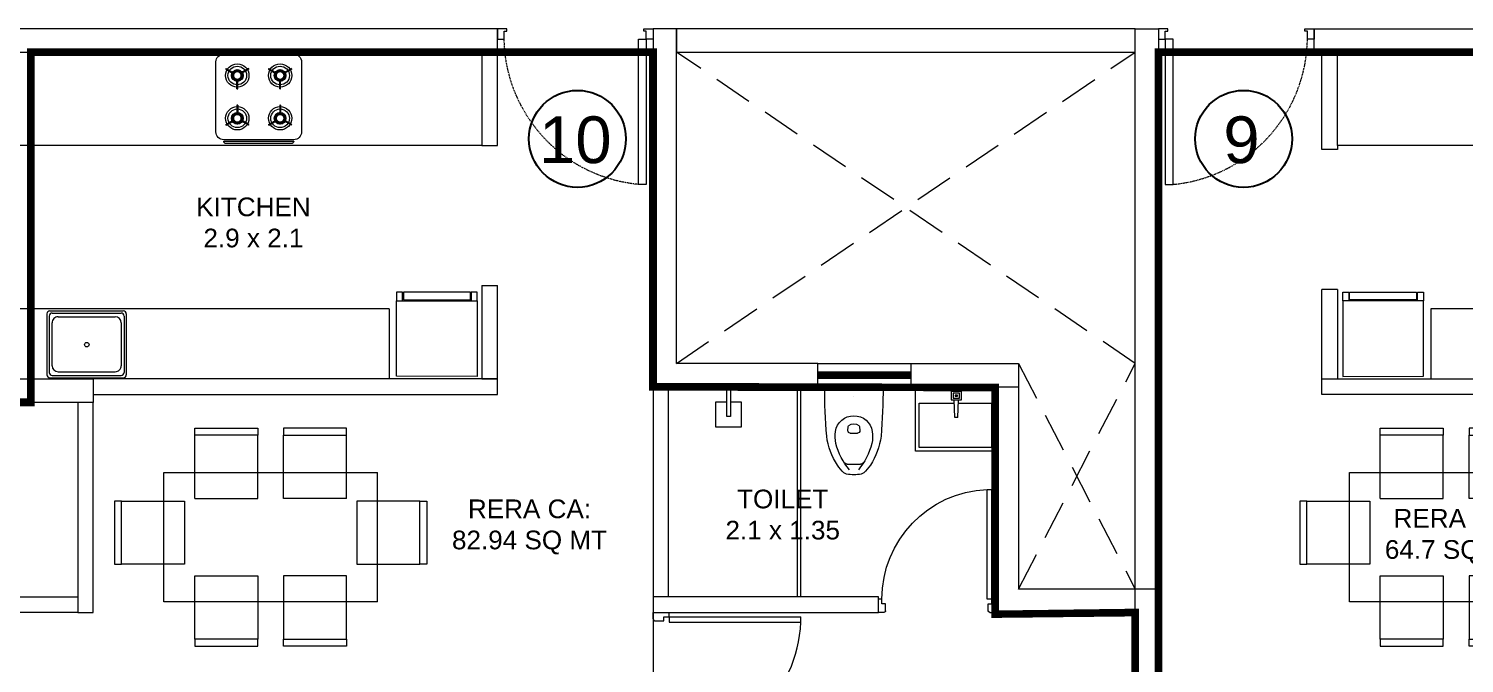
# Model space of a CAD drawing. Header units: inches. Extents: x 27644242 to 29005101, y -955243 to 216979.
# Drawn here: x 28730103 to 28739331, y -830379 to -826303 of the extents above; entities that cross this region are included whole.
import ezdxf

# ---------------------------------------------------------------- set-up
doc = ezdxf.new("R2010")
doc.units = ezdxf.units.IN
doc.header["$MEASUREMENT"] = 0
doc.set_wipeout_variables(frame=1)
for name, pattern in [('DASHED', [0.75, 0.5, -0.25]), ('DASHED2', [0.375, 0.25, -0.125]), ('HIDDEN', [0.375, 0.25, -0.125])]:
    doc.linetypes.add(name, pattern=pattern)
doc.layers.get('Defpoints').update_dxf_attribs({"color": 8})
for name, color, linetype, lineweight in [('AHC-A-DUCT', 14, 'HIDDEN', 5), ('DOOR', 4, 'Continuous', 0), ('DOORS', 1, 'Continuous', 9), ('ELEVATION', 40, 'Continuous', 13), ('FURN', 250, 'Continuous', 0), ('WALL', 7, 'Continuous', 20), ('WINDOW', 162, 'Continuous', 13)]:
    doc.layers.add(name, color=color, linetype=linetype, lineweight=lineweight)
doc.layers.add('text', color=7, linetype='Continuous')
doc.styles.add('AMITS', font='arial.ttf')

# ---------------------------------------------------------------- blocks, each defined once
blk = doc.blocks.new('A$C3D5F2F58')
at = {"color": 0, "linetype": 'ByBlock'}
blk.add_wipeout([(187.50011628095314, 0.0007029809106882112), (-187.49988645238258, 0.002141109449553369), (-185.4461327599712, -124.79427701764467), (-182.64319708290714, -194.17809506666697), (-178.67937656536208, -263.2553945867189), (-175.94513293807603, -301.96418667944084), (-169.5233772166112, -348.5784110480934), (-150.65958313053636, -414.79895548603076), (-143.60576840086605, -432.7434513807498), (-131.4359386546992, -459.4194672303872), (-111.55101623162273, -495.3515091896269), (-106.00146373602581, -504.16207614979146), (-86.31187905213665, -529.656873245913), (-71.77004263157346, -545.0922721066611), (-63.7535681235704, -552.6522667291487), (-55.820945889355016, -558.0207123471199), (-40.62732903216272, -561.9569644665341), (-22.650784500767486, -564.0576937184092), (3.1191860226782637, -564.9819712372704), (29.623588182085655, -563.386044606136), (46.7036936595033, -560.9708889653714), (55.816613053843184, -558.0211040811308), (74.1694634542315, -542.702967029331), (100.9077609306371, -511.3725559020884), (135.40578869359751, -451.2000398289068), (158.3135983791637, -392.2332935974886), (171.18299652454425, -340.03528904007953), (178.86706809347294, -260.36256015572616), (185.06888550975071, -136.10103552398238), (187.40490855322727, -46.04541111191347)], dxfattribs=at)
for p, q in [((-187.5010972647469, 0.0007029809116829711), (187.5010972647469, -0.0007029809116829711)), ((-0.0001206899869430345, -62.50032787627106), (-0.0001206899869430345, -62.50032787627106)), ((-38.34417684682921, -282.4441069934812), (-35.83019779135429, -255.1767006467769)), ((35.8281326717879, -255.1771965825794), (38.34190726578163, -282.4443945058781)), ((-24.19961533470996, -297.9528777467137), (24.19722946341426, -297.9530591965788)), ((-42.54204804944675, -496.8174885845067), (42.53839828186392, -496.8178075689004))]:
    blk.add_line(p, q, dxfattribs=at)
at = {"color": 0, "linetype": 'ByBlock', "extrusion": (0, 0, -1)}
for centre, major_axis, ratio, start_param, end_param in [((3903.021715754829, 5.336121362867516), (4087.626111640523, 164.3945008557587), 0.9402469974905732, 3.100231840976132, 3.182953466203625), ((-3903.021442387271, 5.368060991073435), (-4087.624769956175, 164.4278580952963), 0.9402470159297139, 3.100231840975885, 3.182953466203453), ((-0.0009514335361018311, -305.0664631726902), (84.37101153350417, 84.3710115335042), 0.9999999999999825, 4.0733299556064, 6.922251383800011), ((-27.34333802255787, -255.9594638445444), (6.026525934484352, 6.026525934484353), 0.9999999999973382, 4.018939732921321, 4.852375116918253), ((-0.001057996767485747, -292.2711204833024), (-38.16791187460797, 38.16791187460796), 0.9999999999999851, 0.139987881863427, 1.430815943345945), ((27.34126703434958, -255.9596688687827), (6.026537183955396, 6.026537183955397), 0.9999999999970494, -0.1399786381201538, 0.6934719302451016), ((275.8096101164956, -257.5165176812914), (321.4138594013794, 321.4138594013795), 0.9999999999999842, 3.353440802212683, 3.793890346916726), ((86.94657025271954, -319.104996327497), (146.6450412105385, 146.6450412105385), 0.9999999999999918, 3.705861349966813, 4.079164587688122), ((326.3046916335552, -245.8093728538863), (-323.4226960226756, 323.4226960226755), 0.9999999999998977, 4.816657477375592, 5.235079919721876), ((-24.19956207924042, -283.7482577751036), (10.0441831062959, 10.0441831062959), 0.9999999999995852, 2.356198239399527, 4.018928911878863), ((24.19728271947315, -283.7484392249714), (-10.04417346387967, 10.04417346387967), 0.9999999999995556, 2.264264766379833, 3.926994566194867), ((-326.3066865018882, -245.806926078347), (-323.4226960226392, 323.4226960226392), 0.9999999999998939, 2.618908689068238, 3.037332178612136), ((-275.8114654978235, -257.514449539239), (-321.413859401371, 321.4138594013709), 0.9999999999999198, 2.489302284144396, 2.92975182884846), ((-86.94888745475691, -319.1043443575218), (-146.6450412105745, 146.6450412105745), 0.9999999999999966, 2.204028217905958, 2.577331455627266), ((119.317531459139, -350.4991460226909), (192.8483156408264, 192.8483156408265), 0.9999999999996505, 3.092098341611679, 3.328461824491127), ((-40.86965387194141, -527.3831097477766), (24.10605552579581, 24.10605552579582), 0.9999999999997885, 2.52830116013461, 3.092098516144597), ((-42.54196283946294, -474.0900966303486), (16.07069297006956, 16.07069297006956), 0.9999999999997307, 2.356198239399343, 3.38783600578178), ((42.53848349126565, -474.0904156141503), (16.0707090407633, 16.0707090407633), 0.9999999999999711, 1.324558553155231, 2.356198239399556), ((40.86554763679669, -527.3834161899506), (24.10603945512559, 24.1060394551256), 0.9999999999991802, 1.620297613588609, 2.184094812518512), ((-119.3203113403979, -350.4982513199195), (192.848315640911, 192.8483156409111), 0.9999999999995629, 1.383934654308197, 1.620297613588678), ((-0.001305734640482115, -292.2739921861062), (-192.8462850393787, 192.8462850393787), 0.9999999999999838, 3.754889937231234, 4.099098604700583)]:
    blk.add_ellipse(centre, major_axis=major_axis, ratio=ratio, start_param=start_param, end_param=end_param, dxfattribs=at)
blk = doc.blocks.new('A$C3E645E75')
at = {"extrusion": (0, 0, -1), "zscale": -0.9999999999999998, "rotation": 179.9999999999989}
blk.add_blockref('A$C3D5F2F58', (0.0001145812657341594, 0.001422045185563547), dxfattribs=at)
blk = doc.blocks.new('hob')
at = {"layer": 'FURN', "extrusion": (2e-16, 7.342489320000001e-08, 0.9999999999999974)}
for p, q in [((-747640.0917034821, 890446.8354195151), (-747612.5579157397, 890399.1455002223)), ((-747635.7615764627, 890449.3354195151), (-747608.2277887221, 890401.6455002222)), ((-747280.1291814615, 890449.3354195151), (-747307.6629692019, 890401.6455002222)), ((-747275.799054442, 890446.8354195151), (-747303.3328421824, 890399.1455002223)), ((-747640.0917034821, 890302.1747929864), (-747612.5579157397, 890349.8647122794)), ((-747635.7615764627, 890299.6747929862), (-747608.2277887221, 890347.3647122792)), ((-747510.4817989618, 890377.0051062517), (-747565.5493744445, 890377.0051062517)), ((-747510.4817989618, 890372.0051062517), (-747565.5493744445, 890372.0051062517)), ((-747405.4089589603, 890377.0051062517), (-747350.3413834795, 890377.0051062517)), ((-747405.4089589603, 890372.0051062517), (-747350.3413834795, 890372.0051062517)), ((-747280.1291814615, 890299.6747929862), (-747307.6629692019, 890347.3647122792)), ((-747275.799054442, 890302.1747929864), (-747303.3328421824, 890349.8647122794)), ((-747640.0917034821, 890171.8354195151), (-747612.5579157397, 890124.1455002223)), ((-747635.7615764627, 890174.3354195151), (-747608.2277887221, 890126.6455002222)), ((-747280.1291814615, 890174.3354195151), (-747307.6629692019, 890126.6455002222)), ((-747275.799054442, 890171.8354195151), (-747303.3328421824, 890124.1455002223)), ((-747640.0917034821, 890027.1747929862), (-747612.5579157397, 890074.8647122794)), ((-747635.7615764627, 890024.6747929864), (-747608.2277887221, 890072.3647122794)), ((-747510.4817989618, 890102.0051062516), (-747565.5493744445, 890102.0051062516)), ((-747510.4817989618, 890097.0051062519), (-747565.5493744445, 890097.0051062519)), ((-747405.4089589603, 890102.0051062498), (-747350.3413834795, 890102.0051062498)), ((-747405.4089589603, 890097.0051062498), (-747350.3413834795, 890097.0051062498)), ((-747280.1291814615, 890024.6747929864), (-747307.6629692019, 890072.3647122794)), ((-747275.799054442, 890027.1747929862), (-747303.3328421824, 890074.8647122794))]:
    blk.add_line(p, q, dxfattribs=at)
at = {"layer": 'FURN', "extrusion": (2e-16, 7.342489320000001e-08, 0.9999999999999974), "elevation": 0.06695608915302599}
for points in [[(-747232.9450263028, 889962.0050052701), (-747682.9450263027, 889962.0050052701, -0.4142135623730929), (-747732.9450263027, 890012.0050052705), (-747732.9450263027, 890462.0050052705, -0.4142135623730951), (-747682.9450263007, 890512.0050052704), (-747232.9450263007, 890512.0050052704, -0.4142135623730971), (-747182.9450263027, 890462.0050052705), (-747182.9450263027, 890012.0050052705, -0.4142135623730951)], [(-747172.9450263007, 890462.0050052705, -0.4142135623730951), (-747157.945026301, 890447.0050052704), (-747157.9450263027, 890027.0050052701, -0.4142135623730951), (-747172.9450263028, 890012.0050052705), (-747172.9450263028, 890027.0050052701)]]:
    blk.add_lwpolyline(points, format="xyb", close=True, dxfattribs=at)
at = {"layer": 'FURN', "extrusion": (2e-16, 7.342489320000001e-08, 0.9999999999999974), "const_width": 20, "elevation": 0.06695608915302599}
for points in [[(-747625.4450263027, 890374.5050052705, 1), (-747565.445026301, 890374.5050052705, 1)], [(-747290.4457316212, 890374.5050052705, 1), (-747350.4457316212, 890374.505005272, 1)], [(-747625.4450263027, 890099.5050052704, -1), (-747565.4450263028, 890099.5050052704, -1)], [(-747290.4457316212, 890099.5050052704, 1), (-747350.4457316212, 890099.5050052704, 1)]]:
    blk.add_lwpolyline(points, format="xyb", close=True, dxfattribs=at)
at = {"layer": 'FURN', "extrusion": (2e-16, 7.342489320000001e-08, 0.9999999999999974)}
for centre, radius in [((-747595.445026301, 890374.5051062476, 0.0653756527670075), 75), ((-747595.445026301, 890374.5051062476, 0.0653756527670075), 60.00000000000001), ((-747595.445026301, 890374.5051062476, 0.0653756527670075), 37.50000000000001), ((-747320.4457316212, 890374.5051062497, 0.06537565276706461), 75), ((-747320.4457316212, 890374.5051062497, 0.06537565276706461), 60.00000000000001), ((-747320.4457316212, 890374.5051062497, 0.06537565276706461), 37.50000000000001), ((-747595.4450263028, 890099.5051062478, 0.0653554609213856), 75), ((-747595.4450263028, 890099.5051062478, 0.0653554609213856), 60.00000000000001), ((-747595.4450263028, 890099.5051062478, 0.0653554609213856), 37.50000000000001), ((-747320.4457316212, 890099.5051062478, 0.0653554609214416), 75), ((-747320.4457316212, 890099.5051062478, 0.0653554609214416), 60.00000000000001), ((-747320.4457316212, 890099.5051062478, 0.0653554609214416), 37.50000000000001)]:
    blk.add_circle(centre, radius, dxfattribs=at)
for centre, start, end in [((-747595.445026301, 890374.5051062476, 0.0653756527670075), 118.3145869005222, 121.6854130804511), ((-747320.4457316212, 890374.5051062497, 0.06537565276706461), 58.3145869195489, 61.68541298337863), ((-747320.445026301, 890374.5051062476, 0.0653756527670636), 58.3145869195489, 61.68541298337863), ((-747595.445026301, 890374.5051062476, 0.0653756527670075), 358.3145869530076, 1.685412940316937), ((-747320.4457316212, 890374.5051062497, 0.06537565276706461), 178.3145869530075, 181.6854129403169), ((-747595.445026301, 890374.5051062476, 0.0653756527670075), 238.3145869195489, 241.6854129833786), ((-747320.4457316212, 890374.5051062497, 0.06537565276706461), 298.3145869005222, 301.6854130804511), ((-747595.4450263028, 890099.5051062478, 0.0653554609213856), 118.3145869005222, 121.6854130804511), ((-747320.4457316212, 890099.5051062478, 0.0653554609214416), 58.3145869195489, 61.68541298337863), ((-747320.445026301, 890099.5051062478, 0.0653554609214416), 58.3145869195489, 61.68541298337863), ((-747595.4450263028, 890099.5051062478, 0.0653554609213856), 358.3145869530076, 1.685412940316937), ((-747320.4457316212, 890099.5051062478, 0.0653554609214416), 178.3145869530075, 181.6854129403169), ((-747595.4450263028, 890099.5051062478, 0.0653554609213856), 238.3145869195489, 241.6854129833786), ((-747320.4457316212, 890099.5051062478, 0.0653554609214416), 298.3145869005222, 301.6854130804511)]:
    blk.add_arc(centre, 85, start, end, dxfattribs=at)
blk = doc.blocks.new('A$C3C731254-flat-1')
at = {"layer": 'FURN'}
for p, q in [((-77430.43748000963, -2819.970071324147), (-77430.67847345052, -2801.689654865302)), ((-77430.43748003093, -2801.689654865157), (-77317.8748892299, -2796.971816414385)), ((-77430.43748000963, -2819.970071324147), (-77317.87488921489, -2824.687909652857))]:
    blk.add_line(p, q, dxfattribs=at)
for points in [[(-77233.28092653771, -3060.590108068543), (-77647.68076634045, -3060.590108293196), (-77647.6807665959, -2547.467935639521), (-77233.28092680452, -2547.467935414868)], [(-77262.74279708727, -2843.048399874649), (-77262.74279714511, -2778.289552053029), (-77317.87488925141, -2778.289552060189), (-77317.87488920493, -2843.04839988178)], [(-77274.95999168088, -2830.831205317023), (-77274.95999170274, -2790.506746669416), (-77305.65769463503, -2790.506746663305), (-77305.65769462456, -2830.831205310911)], [(-77287.17718628586, -2818.614010713907), (-77287.17718628311, -2802.723941240285), (-77293.44050005279, -2802.723941243661), (-77293.44050003283, -2818.614010717312)]]:
    blk.add_lwpolyline(points, close=True, dxfattribs=at)
blk.add_lwpolyline([(-77338.50133330109, -2823.82339306979), (-77338.50133318597, -3036.155718951602), (-77623.24637716833, -3036.155719105969), (-77623.24637740865, -2571.902324800263), (-77338.50133343766, -2571.902324645896), (-77338.50133330381, -2797.836333065352)], dxfattribs=at)
blk = doc.blocks.new('A$C3A956F37-flat-1')
at = {"layer": 'FURN'}
blk.add_line((-168.3018512507224, 90.21167682122905), (-6.357986057992093e-05, 90.21167732175672), dxfattribs=at)
for points in [[(-97.08217719242748, 66.7323122372909), (-97.08217699390661, -2.887973096221685e-07), (-258.5135283042036, -7.690396159887314e-07), (-258.5135287844423, 161.4313505413011), (-97.08217747414528, 161.4313510215434), (-97.08217726227304, 90.21167703301762)], [(-6.351125193759799e-05, 67.13475424569333), (-191.3787742581335, 67.13475367650972), (-191.3787743267858, 90.21167675257311), (-168.3018512507224, 90.21167682122905)]]:
    blk.add_lwpolyline(points, dxfattribs=at)
blk = doc.blocks.new('A$C6E20521E-flat-1-flatten-1')
at = {"layer": 'DOORS', "color": 251}
for p, q in [((-62.99910065159202, 103.4984974906001), (-62.99910404905677, 948.8991733481562)), ((-62.99910404905677, 948.8991733481562), (-26.99961033836007, 948.8991734928568)), ((-26.99960694089532, 103.4984976353007), (-26.99961033836007, 948.8991734928568)), ((-899.9873282499611, -5.018892261432484e-05), (-899.9873286634684, 103.4984941276998)), ((-872.9877083823085, 103.4984942361407), (-899.9873286634684, 103.4984941276998)), ((-872.9877082370222, 67.49900052427984), (-872.9877083823085, 103.4984942361407)), ((-26.99960694089532, 103.4984976353007), (-62.99910065159202, 103.4984974906001)), ((-26.99960694089532, 103.4984976353007), (1.329183578491211e-05, 103.4984977437707)), ((-26.999606795609, 67.49900392343989), (-26.99960694089532, 103.4984976353007)), ((1.370534300804138e-05, -4.657285171560943e-05), (1.329183578491211e-05, 103.4984977437707)), ((1.370534300804138e-05, 1.455191522836685e-10), (-899.9873282499611, -1.481217623222619e-06)), ((-845.9880880042911, 67.49900063286259), (-872.9877082370222, 67.49900052427984)), ((-845.9880877882242, 13.49976011757462), (-845.9880880042911, 67.49900063286259)), ((-53.99922686442733, 13.49976329991841), (-53.99922708049417, 67.49900381497355)), ((-53.99922708049417, 67.49900381497355), (-26.999606795609, 67.49900392343989)), ((-859.4878978766501, -5.002611578674987e-05), (-899.9873282499611, -5.018892261432484e-05)), ((-40.49941666796803, -4.673542207456194e-05), (1.370534300804138e-05, -4.657285171560943e-05))]:
    blk.add_line(p, q, dxfattribs=at)
at = {"layer": 'DOORS', "color": 251, "extrusion": (0, 0, -1)}
for centre, major_axis, ratio, start_param, end_param in [((-26.99960694089532, 103.4984976353589), (-729.2673378727984, -428.7948433508517), 0.9999999999999949, 0.5315346146767524, 2.05976489707718), ((-859.4878979288042, 13.49976006335783), (-11.69117850705555, -6.749905084067657), 0.9999999999999948, 3.665191426771261, 5.235987753503633), ((-40.4994167201221, 13.49976335410975), (-11.69117850705555, -6.749905084067657), 0.9999999999999948, 5.235987753503633, 6.806784080361053)]:
    blk.add_ellipse(centre, major_axis=major_axis, ratio=ratio, start_param=start_param, end_param=end_param, dxfattribs=at)
blk = doc.blocks.new('KITCHEN')
at = {"layer": 'FURN'}
for p, q in [((-135119.8276988504, 232209.4809657279, -6.80196420895e-05), (-135590.9658428584, 232209.4812943557, -6.80196420895e-05)), ((-135610.396807738, 231798.9129835829, -6.80196420895e-05), (-135610.3967804788, 232190.0503932484, -6.80196420895e-05)), ((-135596.0179137137, 231813.2918504026, -6.80196420895e-05), (-135596.0179134736, 232175.6714994093, -6.80196420895e-05)), ((-135577.9473870879, 231857.0484814852, -6.80196420895e-05), (-135577.9471982807, 232131.914386686, -6.80196420895e-05)), ((-135134.2065928738, 232195.1020989082, -6.80196420895e-05), (-135576.5869758541, 232195.1024005169, -6.80196420895e-05)), ((-135171.7082867654, 232170.7759577617, -6.80196420895e-05), (-135539.0853230409, 232170.7761889008, -6.80196420895e-05)), ((-135132.8464845517, 232131.9140825215, -6.80196420895e-05), (-135132.8466733589, 231857.0481773207, -6.80196420895e-05)), ((-135114.7756603756, 231813.2911255263, -6.80196420895e-05), (-135114.7756871345, 232175.6711612883, -6.80196420895e-05)), ((-135100.3967933704, 231798.9122316876, -6.80196420895e-05), (-135100.3967931102, 232190.0500281079, -6.80196420895e-05)), ((-135119.8276991367, 231779.4812940964, -6.80196420895e-05), (-135590.9658431448, 231779.4809659872, -6.80196420895e-05)), ((-135134.2065931401, 231793.8601609361, -6.80196420895e-05), (-135576.5869761204, 231793.8598598058, -6.80196420895e-05)), ((-135171.7085485978, 231818.1863751068, -6.80196420895e-05), (-135539.0855848742, 231818.1866062462, -6.80196420895e-05))]:
    blk.add_line(p, q, dxfattribs=at)
blk.add_circle((-135356.2811818646, 231997.3440837172, -6.80196420895e-05), 14.57318952194355, dxfattribs=at)
for centre, radius, start, end in [((-135590.9658611147, 232190.050374992, -6.80196420895e-05), 19.43091936259141, 89.99994611887881, 179.9999461722396), ((-135119.8277124743, 232190.0500463643, -6.80196420895e-05), 19.4309193628743, 359.9999461722396, 89.99994611887881), ((-135576.5869941105, 232175.6714811533, -6.80196420895e-05), 19.43091936377012, 89.99994611887881, 179.9999461722396), ((-135539.0853595535, 232131.9143501736, -6.80196420895e-05), 38.86183872754022, 89.99994611887881, 179.9999461722396), ((-135171.708323278, 232131.914119034, -6.80196420895e-05), 38.86183872636153, 359.9999461722396, 89.99994611887881), ((-135134.2066064977, 232175.6711795446, -6.80196420895e-05), 19.4309193628743, 359.9999461722396, 89.99994611887881), ((-135539.0855483616, 231857.0484449725, -6.80196420895e-05), 38.86183872664441, 179.9999461722396, 269.9999461188789), ((-135171.7085120852, 231857.0482138331, -6.80196420895e-05), 38.86183872636153, 269.9999461188789, 359.9999461722396), ((-135590.965861374, 231798.9118853508, -6.80196420895e-05), 19.43091936259141, 180.000053747719, 270.0000538010799), ((-135576.5869943496, 231813.2918686302, -6.80196420895e-05), 19.43091936377012, 180.000053747719, 270.0000538010799), ((-135134.2066067369, 231813.2921697604, -6.80196420895e-05), 19.4309193628743, 270.0000538010799, 5.37477190742e-05), ((-135119.8277127335, 231798.91221346, -6.80196420895e-05), 19.4309193628743, 270.0000538010799, 5.37477190742e-05)]:
    blk.add_arc(centre, radius, start, end, dxfattribs=at)
blk = doc.blocks.new('DOOR_750')
at = {"layer": 'DOOR'}
for points in [[(-70, 50), (-32.5, 50), (-32.5, 750), (-70, 750)], [(-750, 50), (-717.5, 50), (-717.5, 12.5), (-705, 12.5), (-705, 0), (-750, 0)], [(0, 50), (-32.5, 50), (-32.5, 12.5), (-45, 12.5), (-45, 0), (0, 0)]]:
    blk.add_lwpolyline(points, close=True, dxfattribs=at)
at = {"layer": 'DOOR', "linetype": 'DASHED', "ltscale": 10}
blk.add_arc((-2.421077079540668, 38.02074629857511), 715.1792562178572, 95.42209849767376, 179.0402507183887, dxfattribs=at)
blk = doc.blocks.new('FRDG')
at = {"layer": 'FURN', "color": 8, "lineweight": 0, "extrusion": (3.34319914e-08, -6.874311e-09, 0.9999999999999996), "elevation": 0.0002050832648149}
for points in [[(9345.997612685185, -728.4923106440953), (9346.508078055589, -728.4923104646708), (9346.508077863564, -727.9459958256563), (9345.997612493158, -727.9459960050802)], [(9346.508077863564, -727.9459958256563), (9346.565883324702, -727.9459958053379), (9346.565883338772, -727.9860241683583), (9346.508077877632, -727.9860241886763)], [(9346.513872441215, -727.9916598882814), (9346.565883340749, -727.9916598700003), (9346.565883499825, -728.4442234720767), (9346.513872600286, -728.444223490358)], [(9346.50807804152, -728.4522821016507), (9346.565883502657, -728.4522820813326), (9346.565883516723, -728.4923104443528), (9346.508078055589, -728.4923104646708)]]:
    blk.add_lwpolyline(points, close=True, dxfattribs=at)
blk = doc.blocks.new('DINING TBALE')
at = {"layer": 'FURN'}
for p, q in [((551.6394374225056, 1664.61049376172, 0.3026115498129918), (551.639403506997, 1259.61049376172, 0.3026115498129918)), ((551.6394374225056, 1664.61049376172, 0.3026115498129918), (551.6394411908695, 1709.61049376172, 0.3026115498129918)), ((551.6394411908695, 1709.61049376172, 0.3026115498129918), (956.6394411908695, 1709.610459846212, 0.3026115498129918)), ((551.6394374225056, 1664.61049376172, 0.3026115498129918), (551.6394411908695, 1709.61049376172, 0.3026115498129918)), ((956.6394374225056, 1664.610459846212, 0.3026115498129918), (551.6394374225056, 1664.61049376172, 0.3026115498129918)), ((956.6394374225056, 1664.610459846212, 0.3026115498129918), (551.6394374225056, 1664.61049376172, 0.3026115498129918)), ((956.639403506997, 1259.610459846212, 0.3026115498129918), (956.6394374225056, 1664.610459846212, 0.3026115498129918)), ((956.6394411908695, 1709.610459846212, 0.3026115498129918), (956.6394374225056, 1664.610459846212, 0.3026115498129918)), ((1528.277242697193, 1709.61049376172, 0.3026115498129918), (1123.277242697193, 1709.610459846212, 0.3026115498129918)), ((1123.277242697193, 1709.610459846212, 0.3026115498129918), (1123.277246465557, 1664.610459846212, 0.3026115498129918)), ((1123.277246465557, 1664.610459846212, 0.3026115498129918), (1528.277246465557, 1664.61049376172, 0.3026115498129918)), ((1123.277246465557, 1664.610459846212, 0.3026115498129918), (1528.277246465557, 1664.61049376172, 0.3026115498129918)), ((1123.277280381299, 1259.610459846212, 0.3026115498129918), (1123.277246465557, 1664.610459846212, 0.3026115498129918)), ((1528.277246465557, 1664.61049376172, 0.3026115498129918), (1528.277242697193, 1709.61049376172, 0.3026115498129918)), ((1528.277246465557, 1664.61049376172, 0.3026115498129918), (1528.277242697193, 1709.61049376172, 0.3026115498129918)), ((1528.277246465557, 1664.61049376172, 0.3026115498129918), (1528.277280381299, 1259.61049376172, 0.3026115498129918)), ((1726.246325909975, 1426.237583625829, 0.3026115498129918), (353.6703579780878, 1426.237698568497, 0.3026115498129918)), ((353.6703579783207, 1426.237583625829, 0.3026115498129918), (353.6704276530072, 594.220360763371, 0.3026115498129918)), ((1726.246325909975, 1426.237583625829, 0.3026115498129918), (1726.246256234939, 594.220245820703, 0.3026115498129918)), ((551.639403506997, 1259.61049376172, 0.3026115498129918), (956.639403506997, 1259.610459846212, 0.3026115498129918)), ((1528.277280381299, 1259.61049376172, 0.3026115498129918), (1123.277280381299, 1259.610459846212, 0.3026115498129918)), ((35.04572732385714, 779.3267953547183, 0.3026115498129918), (35.04576123959851, 1184.326795354718, 0.3026115498129918)), ((35.04576123959851, 1184.326795354718, 0.3026115498129918), (80.0457612395985, 1184.326791586354, 0.3026115498129918)), ((80.0457612395985, 1184.326791586354, 0.3026115498129918), (80.04572732385714, 779.3267915863544, 0.3026115498129918)), ((80.0457612395985, 1184.326791586354, 0.3026115498129918), (80.04572732385714, 779.3267915863544, 0.3026115498129918)), ((485.0457612395985, 1184.326757670846, 0.3026115498129918), (80.0457612395985, 1184.326791586354, 0.3026115498129918)), ((485.0457273238571, 779.3267576708458, 0.3026115498129918), (485.0457612395985, 1184.326757670846, 0.3026115498129918)), ((1594.870922648231, 1184.326757670846, 0.3026115498129918), (1999.870922648231, 1184.326791586354, 0.3026115498129918)), ((1594.870956563973, 779.3267576708458, 0.3026115498129918), (1594.870922648231, 1184.326757670846, 0.3026115498129918)), ((2044.870922648231, 1184.326795354718, 0.3026115498129918), (1999.870922648231, 1184.326791586354, 0.3026115498129918)), ((1999.870922648231, 1184.326791586354, 0.3026115498129918), (1999.870956563973, 779.3267915863544, 0.3026115498129918)), ((1999.870922648231, 1184.326791586354, 0.3026115498129918), (1999.870956563973, 779.3267915863544, 0.3026115498129918)), ((2044.870956563973, 779.3267953547183, 0.3026115498129918), (2044.870922648231, 1184.326795354718, 0.3026115498129918)), ((80.04572732385714, 779.3267915863544, 0.3026115498129918), (35.04572732385714, 779.3267953547183, 0.3026115498129918)), ((80.04572732385714, 779.3267915863544, 0.3026115498129918), (35.04572732385714, 779.3267953547183, 0.3026115498129918)), ((80.04572732385714, 779.3267915863544, 0.3026115498129918), (485.0457273238571, 779.3267576708458, 0.3026115498129918)), ((551.639403506997, 760.8472781460732, 0.3026115498129918), (551.6393695912557, 355.8472781460732, 0.3026115498129918)), ((551.639403506997, 760.8472442303319, 0.3026115498129918), (956.639403506997, 760.8472781460732, 0.3026115498129918)), ((956.639403506997, 760.8472781460732, 0.3026115498129918), (956.6394374225056, 355.8472781460732, 0.3026115498129918)), ((1123.277280381299, 760.8472781460732, 0.3026115498129918), (1123.277246465557, 355.8472781460732, 0.3026115498129918)), ((1528.277280381299, 760.8472442303319, 0.3026115498129918), (1123.277280381299, 760.8472781460732, 0.3026115498129918)), ((1528.277280381299, 760.8472781460732, 0.3026115498129918), (1528.277314296807, 355.8472781460732, 0.3026115498129918)), ((1999.870956563973, 779.3267915863544, 0.3026115498129918), (1594.870956563973, 779.3267576708458, 0.3026115498129918)), ((1999.870956563973, 779.3267915863544, 0.3026115498129918), (2044.870956563973, 779.3267953547183, 0.3026115498129918)), ((1999.870956563973, 779.3267915863544, 0.3026115498129918), (2044.870956563973, 779.3267953547183, 0.3026115498129918)), ((353.6704276530072, 594.220360763371, 0.3026115498129918), (1726.246256234939, 594.220245820703, 0.3026115498129918)), ((956.6393695912557, 355.8472888551187, 0.3026115498129918), (551.6393695912557, 355.8472549393773, 0.3026115498129918)), ((956.6393695912557, 355.8472888551187, 0.3026115498129918), (551.6393695912557, 355.8472549393773, 0.3026115498129918)), ((551.6393695912557, 355.8472549393773, 0.3026115498129918), (551.6393733596196, 310.8472549393773, 0.3026115498129918)), ((551.6393695912557, 355.8472549393773, 0.3026115498129918), (551.6393733596196, 310.8472549393773, 0.3026115498129918)), ((551.6393733596196, 310.8472549393773, 0.3026115498129918), (956.6393733596196, 310.8472888551187, 0.3026115498129918)), ((956.6393733596196, 310.8472888551187, 0.3026115498129918), (956.6393695912557, 355.8472888551187, 0.3026115498129918)), ((1123.277174865943, 310.8472888551187, 0.3026115498129918), (1123.277178634307, 355.8472888551187, 0.3026115498129918)), ((1528.277174865943, 310.8472549393773, 0.3026115498129918), (1123.277174865943, 310.8472888551187, 0.3026115498129918)), ((1123.277178634307, 355.8472888551187, 0.3026115498129918), (1528.277178634307, 355.8472549393773, 0.3026115498129918)), ((1123.277178634307, 355.8472888551187, 0.3026115498129918), (1528.277178634307, 355.8472549393773, 0.3026115498129918)), ((1528.277178634307, 355.8472549393773, 0.3026115498129918), (1528.277174865943, 310.8472549393773, 0.3026115498129918)), ((1528.277178634307, 355.8472549393773, 0.3026115498129918), (1528.277174865943, 310.8472549393773, 0.3026115498129918))]:
    blk.add_line(p, q, dxfattribs=at)
blk = doc.blocks.new('A$C65A37FE3-flat-1-flatten-1')
at = {"layer": 'DOOR', "color": 252, "true_color": 0x939598}
for p, q in [((33.76019572466612, -1.72841246239841e-05), (6.769970059394836e-05, -1.730886287987232e-05)), ((6.769970059394836e-05, -1.730886287987232e-05), (6.776303052902222e-05, -86.2759000666847)), ((22.50681976601481, -86.27590005021193), (6.776303052902222e-05, -86.2759000666847)), ((45.01357179135084, -56.2668973049731), (22.50681974366307, -56.26689732144587)), ((22.50681974366307, -56.26689732144587), (22.50681976601481, -86.27590005021193)), ((22.50681976601481, -86.27590005021193), (52.51582249626517, -86.27590002820943)), ((22.50681976601481, -86.27590005021193), (22.50682028383017, -790.9977884148248)), ((45.01357175782323, -11.2533932554943), (45.01357179135084, -56.2668973049731)), ((52.51582249626517, -86.27590002820943), (52.51582301035523, -790.9977883928514)), ((705.2116311788559, -11.25339277167222), (705.2116312123835, -56.26689682112192)), ((705.2116312123835, -56.26689682112192), (727.7183832153678, -56.26689680464915)), ((716.4650071933866, -1.678380067460239e-05), (750.2251352183521, -1.675906241871417e-05)), ((727.7183832153678, -56.26689680464915), (727.7183832377195, -86.27589953341521)), ((727.7183832377195, -86.27589953341521), (750.225135281682, -86.27589951691334)), ((750.2251352183521, -1.675906241871417e-05), (750.225135281682, -86.27589951691334)), ((52.51582301035523, -790.9977883928514), (22.50682028383017, -790.9977884148248))]:
    blk.add_line(p, q, dxfattribs=at)
at = {"layer": 'DOOR', "color": 252, "extrusion": (0, 0, -1)}
for centre, major_axis, ratio, start_param, end_param in [((33.76019573584199, -11.25339326375979), (-9.714987127040253, -5.679568364481153), 0.9999999999999948, 2.099829668533338, 3.670625995232548), ((22.50681976601481, -86.27590005021193), (-610.7311296354089, -352.6057806436443), 0.999999999999995, 3.665191426675138, 5.193421709123065), ((716.4650072008371, -11.25339276343584), (-9.714987127040253, -5.679568364481153), 0.9999999999999948, 0.5290333416737905, 2.099829668533338)]:
    blk.add_ellipse(centre, major_axis=major_axis, ratio=ratio, start_param=start_param, end_param=end_param, dxfattribs=at)
blk = doc.blocks.new('SALE 2')
at = {"layer": 'FURN', "ltscale": 500}
for p, q in [((-358.7176275327802, 4870.969117764325), (-3258.930990315974, 4870.969117764209)), ((-954.7276485189795, 3820.969117764325), (-3258.93361890316, 3820.969117764325)), ((-954.7276485189795, 3820.969117764325), (-954.7276485189795, 3371.006334717677)), ((1670.920239571482, 1970.956522183958), (1670.920239571482, 3321.058226163557)), ((1690.920239571482, 1970.956522183958), (1690.920239571482, 3321.058226163557))]:
    blk.add_line(p, q, dxfattribs=at)
at = {"layer": 'WALL', "ltscale": 500}
for p, q in [((-3258.932222437114, 4870.968510166334), (-3258.932222437114, 5470.968510166393)), ((-3258.932222437114, 4870.968510166334), (-3408.934540905058, 4870.968507206941)), ((-358.7176275327802, 4870.969117764325), (-258.717630751431, 4870.969117764325)), ((-358.7176275327802, 3970.969117764325), (-258.717630751431, 3970.969117764325)), ((-3258.932222437114, 3820.968510166509), (-3408.936881687492, 3820.96893374814)), ((-3258.932222437114, 3370.969658746442), (-3258.932222437114, 3820.968510166509)), ((1800.834210269153, 3470.968637426791), (891.2828562408686, 3470.968637426791)), ((2400.834210269153, 3320.968637426791), (2400.834210269153, 3470.968637426791)), ((2400.834210269153, 3470.968637426791), (3090.951204434037, 3470.968637426791)), ((3090.951204434037, 3470.968637426791), (3090.951204434037, 2020.720496781636)), ((2400.834210269153, 3320.968637426791), (3090.951204434037, 3320.968637426791)), ((2940.95120447129, 3320.968637271086), (2940.951205532998, 1870.968637271086)), ((3991.282856240869, 2020.720496937342), (3090.951204434037, 2020.720496937342)), ((3991.282640326768, -1879.012267462618), (3991.282856240869, 2020.720496937342)), ((3841.282856240869, 1870.968637426791), (2940.953762419522, 1870.968637426791)), ((3841.518771458417, -1729.012267462618, -3.857720164265801e-07), (3841.282856240869, 1870.968637426791)), ((3991.282856240869, 1870.968637426791), (3991.282847948372, 1870.968637426791))]:
    blk.add_line(p, q, dxfattribs=at)
for points in [[(-258.7176271677017, 5620.969117768051), (-3458.931030575186, 5620.969117767876), (-3458.931030575186, 5470.969117764151), (-258.7176271677017, 5470.969117764325)], [(-3408.938364177942, 3370.969444833754), (-2858.717233844101, 3370.969145223906), (-2858.717233844101, 3220.969145768264), (-3408.938364177942, 3220.969445378112)], [(-2857.400534745306, 3220.969145768264), (-2957.400531526655, 3220.969145768264), (-2957.400441680104, 1870.969124201627), (-2857.400444898754, 1870.969124201627)], [(-4307.617113150656, 1870.969124201627), (-4307.617113150656, 1970.969120982976), (-2957.400441680104, 1970.969120982976), (-2957.400441680104, 1870.969124201627)]]:
    blk.add_lwpolyline(points, close=True, dxfattribs=at)
at = {"layer": 'WALL', "color": 7, "ltscale": 500}
for points in [[(891.2828562408686, 3470.968637426791), (891.2828562408686, 5620.969117768051), (741.28285600245, 5620.969117768051), (741.28285600245, 1870.968637426791)], [(-3258.932222437114, 3470.968806591351), (-3258.934495098889, 3470.968806593388)], [(841.2828562408686, 1970.968637426791), (841.2828562408686, 3320.968637426791)]]:
    blk.add_lwpolyline(points, dxfattribs=at)
at = {"layer": 'WALL', "ltscale": 500}
for points in [[(-258.717630751431, 4870.969117764325), (-258.717630751431, 5470.969117764325), (-358.7176275327802, 5470.969117764325), (-358.7176275327802, 4870.969117764325)], [(-358.7176275327802, 3970.969117764325), (-358.7176275327802, 3370.969117764325), (-258.717630751431, 3370.969117764325), (-258.717630751431, 3970.969117764325)], [(741.28285600245, 1870.968637426791), (2190.726136878133, 1870.968637206533), (2190.726136878133, 1970.968637426791), (741.28285600245, 1970.968637426791)]]:
    blk.add_lwpolyline(points, dxfattribs=at)
at = {"layer": 'WALL', "color": 7, "ltscale": 500}
blk.add_lwpolyline([(-258.717630751431, 3270.969120982976), (-258.717630751431, 3370.969117764325), (-2858.717233844101, 3370.969142549613), (-2858.717233844101, 3270.969145768264)], close=True, dxfattribs=at)
at = {"layer": 'WINDOW', "ltscale": 500}
for p, q in [((-3258.930923558772, 4870.969117764209), (-3258.933888539672, 3820.968510171224)), ((1800.834210269153, 3470.968637426791), (2400.834210269153, 3470.968637426791))]:
    blk.add_line(p, q, dxfattribs=at)
at = {"layer": 'WINDOW', "ltscale": 500, "const_width": 50}
blk.add_lwpolyline([(1800.834210269153, 3395.968637426791), (2400.834210269153, 3395.968637426791)], dxfattribs=at)
at = {"rotation": 89.99999999999125}
for name, p in [('A$C3A956F37-flat-1', (1307.011021945626, 3321.058289743378)), ('A$C3C731254-flat-1', (-119.6389035098255, 80554.25013128604))]:
    blk.add_blockref(name, p, dxfattribs=at)
at = {"layer": 'DOOR', "xscale": -1.333333977559269, "yscale": 1.333333977559269, "zscale": 1.333333977559269, "rotation": 180}
blk.add_blockref('DOOR_750', (741.28285600245, 5620.969117768051), dxfattribs=at)
at = {"layer": 'FURN'}
for name, p, rotation in [('hob', (-892030.5403264053, -742274.8567244753, -4.002643890999025e-06), 270.0000000000086), ('KITCHEN', (-138255.1494756751, 235588.4867111238, 6.801964208949518e-05), 180)]:
    blk.add_blockref(name, p, dxfattribs=dict(at, rotation=rotation))
at = {"layer": 'FURN', "extrusion": (-6.405421399998645e-09, -9.364847400000934e-09, 1), "xscale": -950.0000000000178, "yscale": 950.0000000000116, "zscale": 950.0000000000108, "rotation": 269.9749165264677}
blk.add_blockref('FRDG', (687272.5545273953, -8875611.596141292, 0.1067272778845849), dxfattribs=at)
at = {"layer": 'FURN', "extrusion": (0, 0, -1), "zscale": -1, "rotation": 179.9997802697438}
blk.add_blockref('A$C3E645E75', (-2032.563386652619, 3320.969204860507), dxfattribs=at)
at = {"layer": 'FURN', "ltscale": 1000, "xscale": -1, "rotation": 180}
blk.add_blockref('DINING TBALE', (-2756.733826190233, 3365.189516915241, -0.3026115498129918), dxfattribs=at)
at = {"layer": 'WALL', "ltscale": 500, "rotation": 180}
blk.add_blockref('A$C65A37FE3-flat-1-flatten-1', (2940.951272133738, 1870.968619962223), dxfattribs=at)
at = {"layer": 'WALL', "ltscale": 500, "xscale": -1, "rotation": 269.9999999999992}
blk.add_blockref('A$C6E20521E-flat-1-flatten-1', (742.5834839120507, 1870.955965469999), dxfattribs=at)
at = {"layer": 'text', "ltscale": 100, "char_height": 120, "width": 1715.234679162502, "style": 'AMITS'}
for s, insert, attachment_point in [('\\pxqc;KITCHEN\\P2.9 x 2.1', (-2684.967092145234, 4214.958490260062), 7), ('\\pxqc;RERA CA: \\P82.94 SQ MT', (-910.3405985794961, 2243.990235936712), 7), ('\\pxqc;TOILET\\P2.1 x 1.35', (2432.764322638512, 2660.201769054576), 3)]:
    blk.add_mtext(s, dxfattribs=dict(at, insert=insert, attachment_point=attachment_point))
at = {"layer": 'Defpoints', "ltscale": 500}
blk.add_lwpolyline([(-3258.929488264024, 5470.969117764209, 50, 50, 0), (-3258.934870611876, 3220.969445378112, 50, 50, 0), (-3408.938475448638, 3220.969445378112, 50, 50, 0), (-3408.938252910972, 3320.969120983034, 50, 50, 0), (-5057.397586330771, 3320.970581232687, 50, 50, 0), (-5057.403212107718, 1870.960457351641, 50, 50, 0), (-6957.22530747205, 1870.988960517861, 50, 50, 0), (-6957.231508206576, 3320.99215852021, 50, 50, 0), (-9357.59961847961, 3320.970315747487, 50, 50, 0), (-9357.20150775835, -2629.356312983029, 50, 50, 0), (-5957.400441475213, -2629.356344503176, 50, 50, 0), (-5957.400442112237, -3029.509866380191, 50, 50, 0), (-2857.454522270709, -3029.20285136631, 50, 50, 0), (-2857.454522270709, -3028.880957571033, 50, 50, 0), (741.4246017187834, -3029.115235683916, 50, 50, 0), (741.4246017187834, -1728.951738186472, 50, 50, 0), (3841.512221552432, -1729.063086691836, 50, 50, 0), (3841.472131770104, 1870.803192986757, 50, 50, 0), (2940.951205343008, 1870.968637829472, 50, 50, 0), (2940.951204590499, 3320.969205299916, 50, 50, 0), (741.28285600245, 3320.968637426791, 50, 50, 0), (741.28285600245, 5470.969117764325, 50, 50, 0), (-3258.929488264024, 5470.969117764209, 50, 50, 0)], format="xyseb", dxfattribs=at)
at = {"layer": 'WALL', "ltscale": 500}
for q in [(1800.834210269153, 3470.968637426791), (741.28285600245, 3320.968637426791)]:
    blk.add_line((1800.834210269153, 3320.968637426791), q, dxfattribs=at)
at = {"layer": 'WINDOW', "ltscale": 500}
blk.add_line((2400.834210269153, 3320.968637426791), (1800.834210269153, 3320.968637426791), dxfattribs=at)
blk = doc.blocks.new('SALE  3')
at = {"layer": 'Defpoints', "ltscale": 500}
blk.add_lwpolyline([(-5334.328300159425, 3284.324125061452, 50, 50, 0), (-5334.32830016315, 1034.317045044852, 50, 50, 0), (-5184.328303381801, 1034.331211518787, 50, 50, 0), (-5184.328303381801, 1134.324128280801, 50, 50, 0), (-3884.01309100166, 1134.338294754736, 50, 50, 0), (-3884.230246007442, -315.6475355533767, 50, 50, 0), (-2084.311209838837, -315.6758685005479, 50, 50, 0), (-2084.311209838837, 1134.286911327566, 50, 50, 0), (315.6887901611626, 1134.286911327566, 50, 50, 0), (315.6706251427531, -4313.384414293163, 50, 50, 0), (-2984.320288766176, -4313.479417819821, 50, 50, 0), (-2984.302119772881, -5215.770863329701, 50, 50, 0), (-5984.311205957085, -5215.675865533354, 50, 50, 0), (-5984.311206672341, -5215.675868469116, 50, 50, 0), (-9384.32878369838, -5215.675864876132, 50, 50, 0), (-9384.32878369838, 3284.324128281383, 50, 50, 0), (-5334.328300159425, 3284.324125061452, 50, 50, 0)], format="xyseb", dxfattribs=at)
at = {"layer": 'FURN', "ltscale": 500}
for p, q in [((-5334.32830016315, 2684.324125062034), (-8234.32830016315, 2684.32412506215)), ((-5334.32830016315, 1634.324125062267), (-7634.32830016315, 1634.324125062267)), ((-7634.32830016315, 1634.324125062267), (-7634.32830016315, 1184.324125062267))]:
    blk.add_line(p, q, dxfattribs=at)
at = {"layer": 'WALL', "ltscale": 500}
for p, q in [((-8334.328296944499, 3284.32412506215), (-8234.32830016315, 3284.32412506215)), ((-8334.328296944499, 2659.32412506215), (-8334.328296944499, 3284.32412506215)), ((-8234.32830016315, 2684.32412506215), (-8234.32830016315, 3284.32412506215)), ((-8234.32830016315, 2684.32412506215), (-8234.32830016315, 2659.32412506215)), ((-8234.32830016315, 2659.32412506215), (-8334.328296944499, 2659.32412506215)), ((-8334.328296944499, 1184.32412506215), (-8334.328296944499, 1759.32412506215)), ((-8234.32830016315, 1759.32412506215), (-8334.328296944499, 1759.32412506215)), ((-8234.32830016315, 1759.32412506215), (-8234.32830016315, 1184.32412506215))]:
    blk.add_line(p, q, dxfattribs=at)
for points in [[(-9534.328783936799, 3434.324125065876), (-9384.32878369838, 3434.324125065876), (-9384.32878369838, -5365.675866118108), (-9534.328783936799, -5365.675866118108)], [(-8384.328300528228, 3434.324125065876), (-5184.328300159425, 3434.324125065701), (-5184.328300159425, 3284.324125061976), (-8384.328300528228, 3284.32412506215)], [(-8334.328296944499, 1084.324128280801), (-8334.328296944499, 1184.32412506215), (-6084.32878369838, 1184.32412506215), (-6084.32878369838, 1084.324128280801)]]:
    blk.add_lwpolyline(points, close=True, dxfattribs=at)
at = {"layer": 'DOOR', "xscale": 1.333333977559269, "yscale": 1.333333977559269, "zscale": 1.333333977559269, "rotation": 180}
blk.add_blockref('DOOR_750', (-9384.32878369838, 3434.324125065876), dxfattribs=at)
at = {"layer": 'FURN', "extrusion": (6.405421399998641e-09, -9.364847400000934e-09, 1), "xscale": 950.000000000018, "yscale": 950.0000000000115, "zscale": 950.0000000000108, "rotation": 90.02508347353246}
blk.add_blockref('FRDG', (-695861.6104760849, -8877798.2783508, 0.1066927393481855), dxfattribs=at)
at = {"layer": 'FURN', "ltscale": 1000, "xscale": -1, "rotation": 180}
blk.add_blockref('DINING TBALE', (-8510.575039934367, 1178.544374101504, -0.3026115497718163), dxfattribs=at)
at = {"layer": 'text', "ltscale": 100, "insert": (-6620.328455705196, 349.2270830238122), "char_height": 120, "width": 1715.234679162502, "attachment_point": 3, "style": 'AMITS'}
blk.add_mtext('\\pxqc;RERA CA: \\P64.7 SQ MT', dxfattribs=at)

msp = doc.modelspace()

# ---------------------------------------------------------------- linework, layer by layer
at = {"layer": 'text', "color": 1, "ltscale": 500}
for centre in [(28733630.17637529, -827010.6365514877), (28737912.61573216, -827010.6365514116)]:
    msp.add_circle(centre, 311.4190134853125, dxfattribs=at)
at = {"layer": 'WALL', "ltscale": 500}
msp.add_lwpolyline([(28734266.05057399, -826453.0139919173), (28737216.24636332, -826453.0139919173), (28737216.24636332, -826303.0512087401), (28734266.05057399, -826303.0512087401)], close=True, dxfattribs=at)

# ---------------------------------------------------------------- texts
at = {"layer": 'text', "color": 1, "ltscale": 100, "char_height": 300, "width": 744.9060423374176, "attachment_point": 1, "style": 'AMITS'}
for s, insert in [('\\pxqc;10', (28733244.24422371, -826866.1971301849)), ('\\pxqc;9', (28737526.68358058, -826866.1971301085))]:
    msp.add_mtext(s, dxfattribs=dict(at, insert=insert))

# ---------------------------------------------------------------- next in the draw order: block references
at = {"layer": 'ELEVATION', "ltscale": 500}
msp.add_blockref('SALE 2', (28733374.76771775, -831924.020326508), dxfattribs=at)

# ---------------------------------------------------------------- next in the draw order: block references
msp.add_blockref('SALE  3', (28746750.57514726, -829737.3753338058), dxfattribs=at)

# ---------------------------------------------------------------- next in the draw order: linework, layer by layer
at = {"layer": 'AHC-A-DUCT', "linetype": 'DASHED2', "ltscale": 1000}
for p, q in [((28734266.05057399, -828453.0749480412), (28737216.24636332, -826453.0139919173)), ((28737216.05054574, -828453.0749480412), (28734266.05057399, -826453.0139919173)), ((28736465.71892219, -829903.3230885307), (28737216.05054574, -828453.0749480412)), ((28736465.71892219, -828453.0749480412), (28737216.05054574, -829903.3230885307))]:
    msp.add_line(p, q, dxfattribs=at)

doc.saveas('drawing.dxf')
